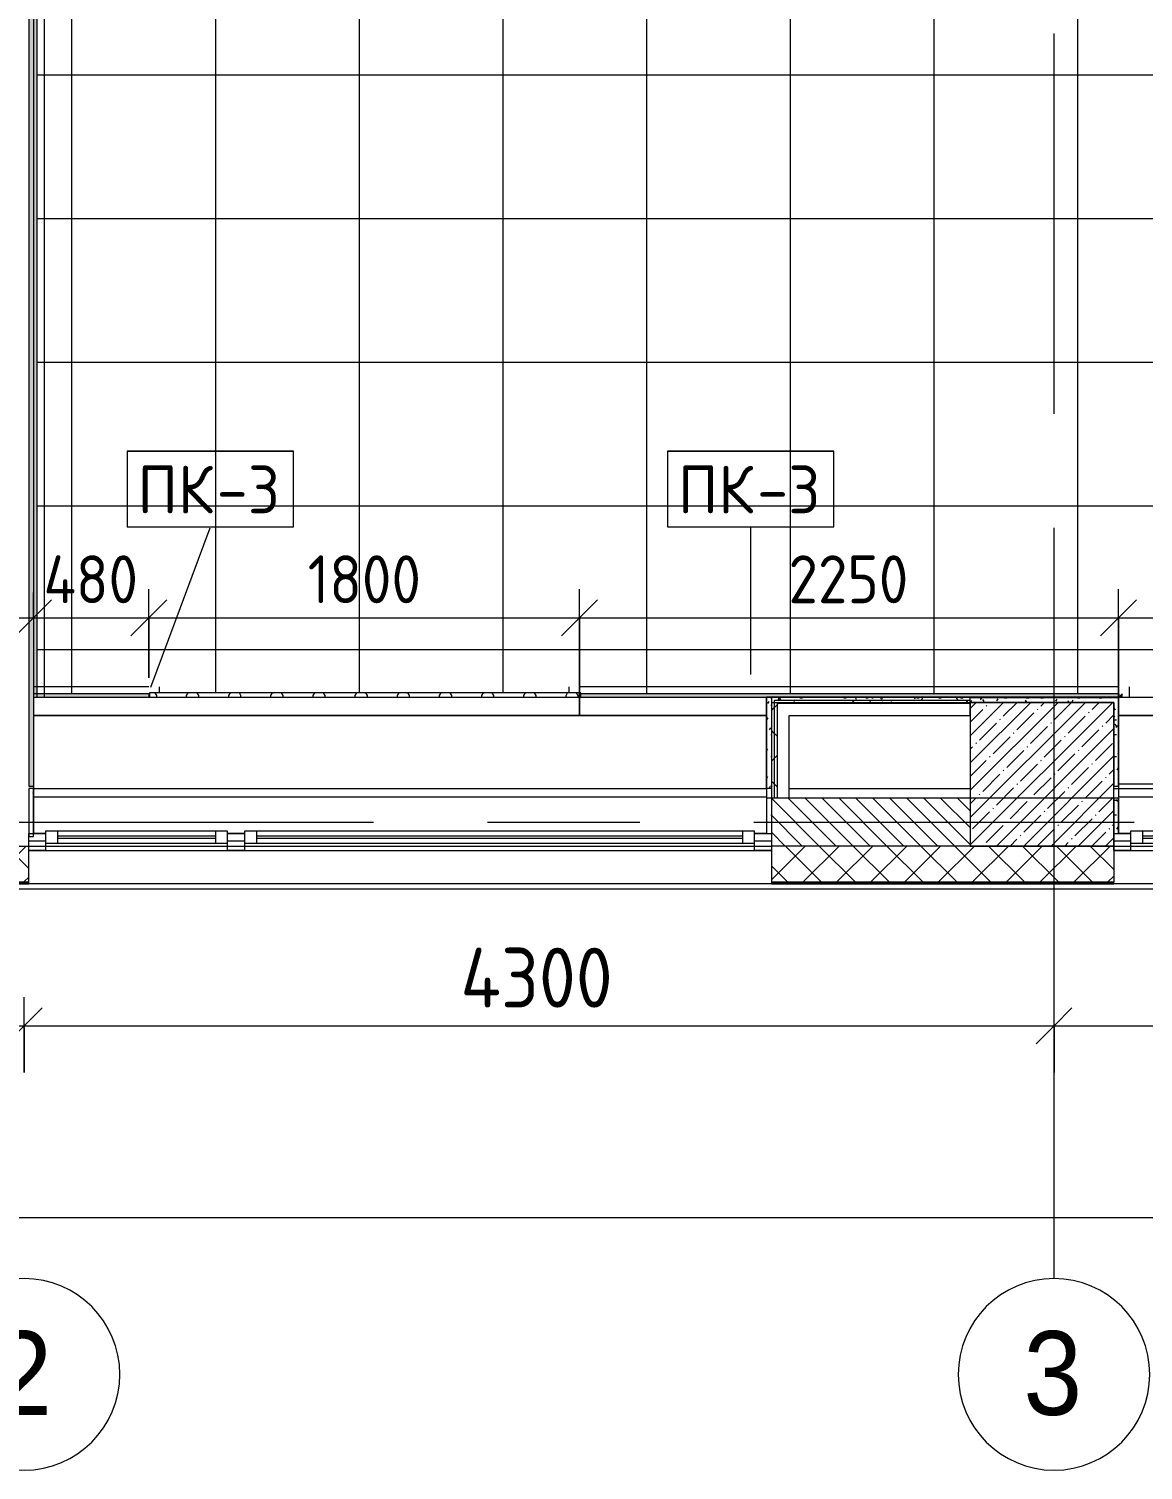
# Model space of a CAD drawing. Header units: millimetres. Extents: x -4005 to 195566, y -8553 to 29000.
# Drawn here: x 3730 to 8382, y -2706 to 3313 of the extents above; entities that cross this region are included whole.
import ezdxf

# ---------------------------------------------------------------- set-up
doc = ezdxf.new("R2010")
doc.units = ezdxf.units.MM
doc.linetypes.add('Осевая', pattern=[3175, 635, -476.25, 1587.5, -476.25])
for name, color, linetype, lineweight in [('A-ANNO-DIMS', 7, 'Continuous', 9), ('A-ANNO-DIMS-100', 7, 'Continuous', 9), ('A-FLOR-PATT', 7, 'Continuous', 9), ('A-GENM', 7, 'Continuous', 9), ('A-GENM-IDEN', 7, 'Continuous', 9), ('A-GLAZ', 7, 'Continuous', 9), ('A-GLAZ-1', 7, 'Continuous', 13), ('A-WALL', 7, 'Continuous', 9), ('I-WALL', 7, 'Continuous', 9), ('S-COLS', 7, 'Continuous', 9), ('Знаки', 7, 'Continuous', 9), ('Оси', 7, 'Continuous', 9), ('Оси-1', 7, 'Continuous', 20), ('Оси-2', 7, 'Осевая', 9)]:
    doc.layers.add(name, color=color, linetype=linetype, lineweight=lineweight)
for name, color, linetype, lineweight, true_color in [('A-FLOR-1', 7, 'Continuous', 9, 0x787878), ('A-GENM-1', 7, 'Continuous', 9, 0xff8040), ('A-GENM-2', 7, 'Continuous', 9, 0x004000), ('A-WALL-1', 9, 'Continuous', 9, 0x808080), ('A-WALL-FNSH-1', 9, 'Continuous', 9, 0x808080), ('I-WALL-2', 9, 'Continuous', 9, 0x808080), ('S-COLS-1', 9, 'Continuous', 9, 0x808080)]:
    doc.layers.add(name, color=color, linetype=linetype, lineweight=lineweight, true_color=true_color)
doc.styles.add('Arial', font='arial.ttf', dxfattribs={"width": 0.9, "height": 350})
doc.styles.add('GOST Common_1', font='GOST_Common.ttf', dxfattribs={"height": 200})
doc.styles.add('ISOCPEUR', font='isocpeur.ttf', dxfattribs={"width": 0.9, "height": 250})
doc.styles.add('ISOCPEUR_1', font='isocpeur.ttf', dxfattribs={"width": 0.9, "height": 200})
doc.dimstyles.new('ISO-2_0_0_9К_Средний_округл2', dxfattribs={"dimscale": 304.8, "dimtxt": 199.196235, "dimasz": 0.492126, "dimexe": 0.393701, "dimexo": 0, "dimgap": 0, "dimtad": 1, "dimdec": 0, "dimrnd": 10, "dimzin": 0, "dimdsep": 46, "dimtxsty": 'ISOCPEUR_1', "dimblk1": 'OBLIQUE', "dimblk2": 'OBLIQUE', "dimsah": 1, "dimcen": 0.09, "dimdle": 0.393701, "dimazin": 0, "dimtfac": 1, "dimtdec": 4, "dimtix": 1, "dimtmove": 0, "dimatfit": 3, "dimfxl": 1, "dimtvp": 1, "dimtolj": 1, "dimtzin": 0, "dimarcsym": 2})
doc.dimstyles.new('ISO-2_5_0_9К_БОЛЬШОЙ', dxfattribs={"dimscale": 304.8, "dimtxt": 248.995294, "dimasz": 0.492126, "dimexe": 0.393701, "dimexo": 0.984252, "dimgap": 0, "dimtad": 1, "dimdec": 0, "dimrnd": 10, "dimzin": 0, "dimdsep": 46, "dimtxsty": 'ISOCPEUR', "dimblk1": 'OBLIQUE', "dimblk2": 'OBLIQUE', "dimsah": 1, "dimcen": 0.09, "dimdle": 0.393701, "dimazin": 0, "dimtfac": 1, "dimtdec": 4, "dimtix": 1, "dimtmove": 0, "dimatfit": 3, "dimfxl": 1, "dimtvp": 1, "dimtolj": 1, "dimtzin": 0, "dimarcsym": 2})
pattern_1 = [(0, (0, 0), (121.92, 30.48), [10.058, -81.382, 10.058, -81.382, -487.68]), (0, (0, 0), (121.92, 30.48), [-182.88, 10.058, -172.822, 10.058, -81.382, -213.36]), (0, (0, 0), (121.92, 30.48), [-457.2, 10.058, -50.902, 10.058, -142.342]), (120, (45.72, 15.24), (-87.356454, 90.34582), [10.058, -81.382, 10.058, -81.382, -487.68]), (120, (45.72, 15.24), (-87.356454, 90.34582), [-182.88, 10.058, -172.822, 10.058, -81.382, -213.36]), (120, (45.72, 15.24), (-87.356454, 90.34582), [-457.2, 10.058, -50.902, 10.058, -142.342]), (240, (60.96, 76.2), (-34.563546, -120.82582), [10.058, -81.382, 10.058, -81.382, -487.68]), (240, (60.96, 76.2), (-34.563546, -120.82582), [-182.88, 10.058, -172.822, 10.058, -81.382, -213.36]), (240, (60.96, 76.2), (-34.563546, -120.82582), [-457.2, 10.058, -50.902, 10.058, -142.342])]
pattern_2 = [(45, (0, 0), (-106.066, 106.066), []), (135, (0, 0), (-106.066, -106.066), [])]

# ---------------------------------------------------------------- blocks, each defined once
blk = doc.blocks.new('120_Окно_СКБ_1Ст - 120_Окно_СКБ_1Ст 900х2500_h_-22445987-План отделки полов с раскладкой материалов 1 этажа в осях 1-12')
at = {"layer": 'A-GLAZ'}
for p, q in [((450, -57), (-450, -57)), ((-330, -107), (330, -107)), ((330, -117), (-330, -117)), ((-430, -127), (-380, -127)), ((380, -127), (430, -127))]:
    blk.add_line(p, q, dxfattribs=at)
at = {"layer": 'A-GLAZ-1'}
for p, q in [((-450, -127), (-450, -57)), ((-450, -57), (-380, -57)), ((-380, -57), (-380, -127)), ((380, -127), (380, -57)), ((380, -57), (450, -57)), ((450, -57), (450, -127)), ((380, -87), (-380, -87)), ((-380, -87), (-380, -137)), ((-330, -137), (-330, -87)), ((330, -137), (330, -87)), ((380, -137), (380, -87)), ((-380, -127), (-450, -127)), ((-380, -137), (380, -137)), ((450, -127), (380, -127))]:
    blk.add_line(p, q, dxfattribs=at)
blk = doc.blocks.new('120_Окно_СКБ_2Ст - 120_Окно_СКБ_2Ст 3100х2500 _мал_створка слева_-22446080-План отделки полов с раскладкой материалов 1 этажа в осях 1-12')
at = {"layer": 'A-GLAZ'}
for p, q in [((1550, -57), (-1550, -57)), ((-1430, -107), (600, -107)), ((600, -117), (-1430, -117)), ((770, -107), (1430, -107)), ((1430, -117), (770, -117)), ((-1530, -127), (-1480, -127)), ((650, -127), (720, -127)), ((1480, -127), (1530, -127))]:
    blk.add_line(p, q, dxfattribs=at)
at = {"layer": 'A-GLAZ-1'}
for p, q in [((-1550, -127), (-1550, -57)), ((-1550, -57), (-1480, -57)), ((-1480, -57), (-1480, -127)), ((650, -127), (650, -57)), ((650, -57), (720, -57)), ((720, -57), (720, -127)), ((1480, -127), (1480, -57)), ((1480, -57), (1550, -57)), ((1550, -57), (1550, -127)), ((650, -87), (-1480, -87)), ((-1480, -87), (-1480, -137)), ((-1430, -137), (-1430, -87)), ((600, -137), (600, -87)), ((650, -137), (650, -87)), ((1480, -87), (720, -87)), ((720, -87), (720, -137)), ((770, -137), (770, -87)), ((1430, -137), (1430, -87)), ((1480, -137), (1480, -87)), ((-1480, -127), (-1550, -127)), ((-1480, -137), (650, -137)), ((720, -127), (650, -127)), ((720, -137), (1480, -137)), ((1550, -127), (1480, -127))]:
    blk.add_line(p, q, dxfattribs=at)
blk = doc.blocks.new('Плинтус - Плинтус керамогранит бежевый-32866286-План отделки полов с раскладкой материалов 1 этажа в осях 1-12')
at = {"layer": 'A-GENM-1'}
blk.add_hatch(color=256, dxfattribs=at).paths.add_polyline_path([(0, -15), (7173, -15), (7173, 0), (0, 0)])
for p, q in [((0, -15), (7173, -15)), ((0, -45), (7173, -45))]:
    blk.add_line(p, q, dxfattribs=at)
blk = doc.blocks.new('Плинтус - Плинтус керамогранит бежевый-32866320-План отделки полов с раскладкой материалов 1 этажа в осях 1-12')
at = {"layer": 'A-GENM-1'}
blk.add_hatch(color=256, dxfattribs=at).paths.add_polyline_path([(287.8, 0), (0, 0), (0, -15), (466, -15), (466, 0), (304.6, 0)])
for p, q in [((0, -15), (0, 0)), ((0, -15), (481, -15)), ((0, -45), (481, -45))]:
    blk.add_line(p, q, dxfattribs=at)
blk = doc.blocks.new('Плинтус - Плинтус темный _ст_школа_-32862067-План отделки полов с раскладкой материалов 1 этажа в осях 1-12')
at = {"layer": 'A-GENM-2'}
blk.add_line((-45, -45), (-20, -45), dxfattribs=at)
blk = doc.blocks.new('Плинтус - Плинтус керамогранит бежевый-32866318-План отделки полов с раскладкой материалов 1 этажа в осях 1-12')
at = {"layer": 'A-GENM-1'}
blk.add_hatch(color=256, dxfattribs=at).paths.add_polyline_path([(0, 0), (0.5, -15), (2246.2, -15), (2246.2, 0), (0.5, 0)])
for p, q in [((0, -15), (0, 0)), ((0, -15), (2246.2, -15)), ((0, -45), (2251.2, -45))]:
    blk.add_line(p, q, dxfattribs=at)
blk = doc.blocks.new('Плинтус - Плинтус 3-V89-План отделки полов с раскладкой материалов 1 этажа в осях 1-12')
at = {"layer": 'A-GENM'}
blk.add_hatch(color=256, dxfattribs=at).paths.add_polyline_path([(75, -15), (90, -15), (75, 0)])
for p, q in [((90, -15), (75, 0)), ((75, -15), (90, -15)), ((75, -45), (120, -45))]:
    blk.add_line(p, q, dxfattribs=at)
blk = doc.blocks.new('Плинтус - Плинтус 3-V90-План отделки полов с раскладкой материалов 1 этажа в осях 1-12')
at = {"layer": 'A-GENM'}
blk.add_hatch(color=256, dxfattribs=at).paths.add_polyline_path([(75, -3), (78, -3), (75, 0)])
for p, q in [((78, -3), (75, 0)), ((95, -45), (120, -45))]:
    blk.add_line(p, q, dxfattribs=at)
blk = doc.blocks.new('Съемный металлический экран с перфорацией - E1-V91-План отделки полов с раскладкой материалов 1 этажа в осях 1-12')
at = {"layer": 'Знаки'}
h = blk.add_hatch(dxfattribs=at)
h.set_pattern_fill('FP_131', color=256, style=0, pattern_type=2)
h.set_pattern_definition([(0, (-4215.406, -520), (0, 50.8), [13.612, -74.376]), (60, (-4190.006, -513.194), (-43.9941, 25.4), [13.612, -74.376]), (120, (-4183.2, -487.794), (-43.9941, -25.4), [13.612, -74.376]), (30, (-4201.79, -520), (9e-05, 101.5998), [13.612, -87.988]), (30, (-4227.19, -476.01), (9e-05, 101.5998), [13.612, -87.988]), (150, (-4215.41, -520), (-87.9881, -50.7998), [13.612, -87.988]), (150, (-4190.01, -476.01), (-87.9881, -50.7998), [13.612, -87.988]), (90, (-4183.2, -501.41), (-87.988, 50.8), [13.612, -87.988]), (90, (-4234, -501.41), (-87.988, 50.8), [13.612, -87.988])])
h.paths.add_polyline_path([(1313.2, 0), (1800, 0), (1800, 20), (0, 20), (0, 0), (798.2, 0)])
for p, q in [((1800, 20), (0, 20)), ((0, 20), (0, 0)), ((1800, 0), (1800, 20))]:
    blk.add_line(p, q, dxfattribs=at)
blk = doc.blocks.new('Зашивка приборов отопления16 - Зашивка приборов отопления-33282046-План отделки полов с раскладкой материалов 1 этажа в осях 1-12')
at = {"layer": 'A-WALL'}
for p, q in [((10970, 520), (9910, 520)), ((10970, 445), (9910, 445)), ((9910, 445), (10970, 445)), ((9910, 150), (9910, 105)), ((9910, 105), (10970.2, 105))]:
    blk.add_line(p, q, dxfattribs=at)
blk = doc.blocks.new('Зашивка приборов отопления17 - Зашивка приборов отопления-33282118-План отделки полов с раскладкой материалов 1 этажа в осях 1-12')
at = {"layer": 'A-WALL'}
for p, q in [((10970, 520), (7910, 520)), ((10970, 445), (7910, 445)), ((7910, 445), (10970, 445)), ((7910, 150), (7910, 140)), ((7910, 105), (10970, 105))]:
    blk.add_line(p, q, dxfattribs=at)
blk = doc.blocks.new('Ось сетки - D8-29747960-План отделки полов с раскладкой материалов 1 этажа в осях 1-12')
at = {"layer": 'Оси-1'}
for start, end in [(360, 180), (180, 360)]:
    blk.add_arc((0, 0), 4, start, end, dxfattribs=at)
blk = doc.blocks.new('DIMBLOCK1-План отделки полов с раскладкой материалов 1 этажа в осях 1-12')
at = {"layer": 'A-ANNO-DIMS-100'}
for p, q in [((110, -1045.1), (110, -731.2)), ((3710, -1045.1), (3710, -731.2)), ((-10, -851.2), (3710, -851.2)), ((110, -851.2), (110, -1045.1)), ((3710, -851.2), (3710, -1045.1))]:
    blk.add_line(p, q, dxfattribs=at)
at = {"layer": 'A-ANNO-DIMS-100', "lineweight": 20}
for p, q in [((110, -851.2), (185, -776.2)), ((3710, -851.2), (3785, -776.2)), ((110, -851.2), (35, -926.2)), ((3710, -851.2), (3635, -926.2))]:
    blk.add_line(p, q, dxfattribs=at)
at = {"layer": 'A-ANNO-DIMS-100', "color": 0, "insert": (1594, -524.5), "char_height": 250, "width": 758.478, "attachment_point": 1, "line_spacing_factor": 1.149209, "style": 'ISOCPEUR'}
blk.add_mtext('3600', dxfattribs=at)
blk = doc.blocks.new('_Oblique')
at = {"color": 0, "linetype": 'ByBlock', "lineweight": -2}
blk.add_line((-0.5, -0.5), (0.5, 0.5), dxfattribs=at)
blk = doc.blocks.new('DIMBLOCK2-План отделки полов с раскладкой материалов 1 этажа в осях 1-12')
at = {"layer": 'A-ANNO-DIMS-100'}
for p, q in [((3710, -1045.1), (3710, -731.2)), ((8010, -1045.1), (8010, -731.2)), ((3710, -851.2), (8010, -851.2)), ((3710, -851.2), (3710, -1045.1)), ((8010, -851.2), (8010, -1045.1))]:
    blk.add_line(p, q, dxfattribs=at)
at = {"layer": 'A-ANNO-DIMS-100', "lineweight": 20}
for p, q in [((3710, -851.2), (3785, -776.2)), ((8010, -851.2), (8085, -776.2)), ((3710, -851.2), (3635, -926.2)), ((8010, -851.2), (7935, -926.2))]:
    blk.add_line(p, q, dxfattribs=at)
at = {"layer": 'A-ANNO-DIMS-100', "color": 0, "insert": (5532, -524.5), "char_height": 250, "width": 787.208, "attachment_point": 1, "line_spacing_factor": 1.149209, "style": 'ISOCPEUR'}
blk.add_mtext('4300', dxfattribs=at)
blk = doc.blocks.new('DIMBLOCK3-План отделки полов с раскладкой материалов 1 этажа в осях 1-12')
at = {"layer": 'A-ANNO-DIMS-100'}
for p, q in [((8010, -1045.1), (8010, -731.2)), ((12510, -1045.1), (12510, -731.2)), ((8010, -851.2), (12510, -851.2)), ((8010, -851.2), (8010, -1045.1)), ((12510, -851.2), (12510, -1045.1))]:
    blk.add_line(p, q, dxfattribs=at)
at = {"layer": 'A-ANNO-DIMS-100', "lineweight": 20}
for p, q in [((8010, -851.2), (8085, -776.2)), ((12510, -851.2), (12585, -776.2)), ((8010, -851.2), (7935, -926.2)), ((12510, -851.2), (12435, -926.2))]:
    blk.add_line(p, q, dxfattribs=at)
at = {"layer": 'A-ANNO-DIMS-100', "color": 0, "insert": (9932, -524.5), "char_height": 250, "width": 787.208, "attachment_point": 1, "line_spacing_factor": 1.149209, "style": 'ISOCPEUR'}
blk.add_mtext('4500', dxfattribs=at)
blk = doc.blocks.new('DIMBLOCK26-План отделки полов с раскладкой материалов 1 этажа в осях 1-12')
at = {"layer": 'A-ANNO-DIMS-100'}
for p, q in [((110, -1845.1), (110, -1531.2)), ((38310, -1845.1), (38310, -1531.2)), ((-10, -1651.2), (38430, -1651.2)), ((110, -1651.2), (110, -1845.1)), ((38310, -1651.2), (38310, -1845.1))]:
    blk.add_line(p, q, dxfattribs=at)
at = {"layer": 'A-ANNO-DIMS-100', "lineweight": 20}
for p, q in [((110, -1651.2), (185, -1576.2)), ((38310, -1651.2), (38385, -1576.2)), ((110, -1651.2), (35, -1726.2)), ((38310, -1651.2), (38235, -1726.2))]:
    blk.add_line(p, q, dxfattribs=at)
at = {"layer": 'A-ANNO-DIMS-100', "color": 0, "insert": (18815, -1324.5), "char_height": 250, "width": 948.097, "attachment_point": 1, "line_spacing_factor": 1.149209, "style": 'ISOCPEUR'}
blk.add_mtext('38200', dxfattribs=at)
blk = doc.blocks.new('Mark Reiling - Mark Reiling-26174330-План отделки полов с раскладкой материалов 1 этажа в осях 1-12')
at = {"layer": 'A-GENM-IDEN'}
for p, q in [((-3.47, 1.49), (-3.47, -1.663)), ((-3.47, 1.49), (3.47, 1.49)), ((3.47, 1.49), (-3.47, 1.49)), ((-3.47, 1.49), (-3.47, -1.663)), ((3.47, -1.663), (3.47, 1.49)), ((3.47, -1.663), (3.47, 1.49)), ((-3.47, -1.663), (3.47, -1.663)), ((-3.47, -1.663), (3.47, -1.663))]:
    blk.add_line(p, q, dxfattribs=at)
blk = doc.blocks.new('DIMBLOCK50-План отделки полов с раскладкой материалов 1 этажа в осях 1-12')
at = {"layer": 'A-ANNO-DIMS-100'}
for p, q in [((4231, 602), (4231, 972.6)), ((3750, 958.7), (3750, 732.6)), ((3750, 852.6), (3750, 958.7)), ((3630, 852.6), (4231, 852.6)), ((4231, 852.6), (4231, 602))]:
    blk.add_line(p, q, dxfattribs=at)
at = {"layer": 'A-ANNO-DIMS-100', "lineweight": 20}
for p, q in [((3750, 852.6), (3825, 927.6)), ((4231, 852.6), (4306, 927.6)), ((3750, 852.6), (3675, 777.6)), ((4231, 852.6), (4156, 777.6))]:
    blk.add_line(p, q, dxfattribs=at)
at = {"layer": 'A-ANNO-DIMS-100', "color": 0, "insert": (3791.3, 1113.9), "char_height": 200, "width": 478.071, "attachment_point": 1, "line_spacing_factor": 1.149209, "style": 'ISOCPEUR_1'}
blk.add_mtext('480', dxfattribs=at)
blk = doc.blocks.new('DIMBLOCK51-План отделки полов с раскладкой материалов 1 этажа в осях 1-12')
at = {"layer": 'A-ANNO-DIMS-100'}
for p, q in [((4231, 602), (4231, 972.6)), ((6029, 445), (6029, 972.6)), ((4231, 852.6), (6029, 852.6)), ((4231, 852.6), (4231, 602)), ((6029, 852.6), (6029, 445))]:
    blk.add_line(p, q, dxfattribs=at)
at = {"layer": 'A-ANNO-DIMS-100', "lineweight": 20}
for p, q in [((4231, 852.6), (4306, 927.6)), ((6029, 852.6), (6104, 927.6)), ((4231, 852.6), (4156, 777.6)), ((6029, 852.6), (5954, 777.6))]:
    blk.add_line(p, q, dxfattribs=at)
at = {"layer": 'A-ANNO-DIMS-100', "color": 0, "insert": (4894.4, 1113.9), "char_height": 200, "width": 565.411, "attachment_point": 1, "line_spacing_factor": 1.149209, "style": 'ISOCPEUR_1'}
blk.add_mtext('1800', dxfattribs=at)
blk = doc.blocks.new('DIMBLOCK52-План отделки полов с раскладкой материалов 1 этажа в осях 1-12')
at = {"layer": 'A-ANNO-DIMS-100'}
for p, q in [((6029, 445), (6029, 972.6)), ((8279.7, 520), (8279.7, 972.6)), ((6029, 852.6), (8279.7, 852.6)), ((6029, 852.6), (6029, 445)), ((8279.7, 852.6), (8279.7, 520))]:
    blk.add_line(p, q, dxfattribs=at)
at = {"layer": 'A-ANNO-DIMS-100', "lineweight": 20}
for p, q in [((6029, 852.6), (6104, 927.6)), ((8279.7, 852.6), (8354.7, 927.6)), ((6029, 852.6), (5954, 777.6)), ((8279.7, 852.6), (8204.7, 777.6))]:
    blk.add_line(p, q, dxfattribs=at)
at = {"layer": 'A-ANNO-DIMS-100', "color": 0, "insert": (6901.5, 1113.9), "char_height": 200, "width": 606.782, "attachment_point": 1, "line_spacing_factor": 1.149209, "style": 'ISOCPEUR_1'}
blk.add_mtext('2250', dxfattribs=at)
blk = doc.blocks.new('DIMBLOCK53-План отделки полов с раскладкой материалов 1 этажа в осях 1-12')
at = {"layer": 'A-ANNO-DIMS-100'}
for p, q in [((8279.7, 520), (8279.7, 972.6)), ((9339.7, 520), (9339.7, 972.6)), ((8279.7, 852.6), (9339.7, 852.6)), ((8279.7, 852.6), (8279.7, 520)), ((9339.7, 852.6), (9339.7, 520))]:
    blk.add_line(p, q, dxfattribs=at)
at = {"layer": 'A-ANNO-DIMS-100', "lineweight": 20}
for p, q in [((8279.7, 852.6), (8354.7, 927.6)), ((9339.7, 852.6), (9414.7, 927.6)), ((8279.7, 852.6), (8204.7, 777.6)), ((9339.7, 852.6), (9264.7, 777.6))]:
    blk.add_line(p, q, dxfattribs=at)
at = {"layer": 'A-ANNO-DIMS-100', "color": 0, "insert": (8574.2, 1113.9), "char_height": 200, "width": 565.411, "attachment_point": 1, "line_spacing_factor": 1.149209, "style": 'ISOCPEUR_1'}
blk.add_mtext('1060', dxfattribs=at)

msp = doc.modelspace()

# ---------------------------------------------------------------- hatches: boundary and pattern name
at = {"layer": 'A-FLOR-PATT'}
h = msp.add_hatch(dxfattribs=at)
h.set_pattern_fill('FP_115', color=256, style=0, pattern_type=2)
h.set_pattern_definition([(180, (6909.74, 3720), (7e-14, -600), []), (270, (6909.74, 3720), (600, 4e-14), [])])
h.paths.add_polyline_path([(15535, 140), (15535, 160.3), (14935, 160.3), (14935, 140), (15528, 140)])
h.paths.add_polyline_path([(9772.3, 140), (9835, 140), (9835, 159.9), (9434.7, 159.9), (9434.7, 140)])
h.paths.add_polyline_path([(16510, 520), (17426.8, 520), (17435, 528.2), (17435, 540), (19235, 540), (19235, 535), (20475, 535), (20475, 4355), (14310, 4355), (14310, 4370), (14295, 4370), (14295, 7693), (14310, 7693), (14310, 7700), (14265, 7700), (14265, 7693), (14215, 7693), (14215, 7843), (14225, 7843), (14225, 7863), (14175, 7863), (14175, 7903), (14225, 7903), (14225, 7900), (14310, 7900), (14310, 7920), (13957.1, 7920), (13956.8, 7917.8), (13785, 7917.8), (13784.8, 7920), (12780, 7920), (12780, 7900), (12865, 7900), (12865, 7903), (12915, 7903), (12915, 7863), (12865, 7863), (12865, 7843), (12875, 7843), (12875, 7693), (12825, 7693), (12825, 7700), (12780, 7700), (12780, 7693), (12795, 7693), (12795, 7050), (12780, 7050), (12780, 7035), (11460, 7035), (11460, 7050), (11445, 7050.4), (11445, 7665), (8775, 7665), (8775, 7120), (8760, 7120), (8758.9, 7105), (7640, 7105), (7640, 7120), (7625, 7120), (7625, 7693), (6005, 7693), (6005, 7920), (5488.2, 7920), (5487.5, 7910.8), (5422.5, 7910.8), (5421.8, 7920), (4610.2, 7920), (4610.2, 7913), (4520, 7913), (4520, 7920), (4505, 7920), (4505, 7900), (4555, 7900), (4555, 7883), (4545, 7883), (4545, 7843), (4555, 7843), (4555, 7693), (3765, 7693), (3765, 535), (4231, 535), (4231, 520), (4234, 523), (4234, 540), (6034, 540), (6034, 535), (8280.2, 535), (8280.2, 520), (8295.2, 535), (8295.2, 520), (8409.7, 520), (8409.7, 540), (9209.7, 540), (9209.7, 520), (9323.7, 520.6), (9323.7, 535), (9338.7, 520), (9339.7, 535), (10121, 535), (10121, 520), (10125, 524), (10125, 540), (11925, 540), (11925, 535), (12912.4, 535), (12912.4, 520), (12927.4, 535), (12927.4, 540), (14715.8, 540), (14715.8, 586.3), (14730.8, 571.3), (14730.8, 520), (15631, 521), (15645, 535), (15645, 520), (15658.8, 520), (15658.8, 540), (16458.8, 540), (16458.8, 520), (16473.8, 520), (16473.8, 534.9), (16490, 520)])
h.paths.add_polyline_path([(17272.4, 521), (16488.7, 521.3), (16488.7, 536), (17426.8, 535), (17426.8, 521), (17279.1, 521)])
h.paths.add_polyline_path([(14935, 571), (14731, 571), (14731, 586), (15631, 586), (15630, 571), (15189.5, 571)])
h.paths.add_polyline_path([(14255, 7843), (14265, 7843), (14265, 7883), (14255, 7883)])
h.paths.add_polyline_path([(12825, 7843), (12835, 7843), (12834.7, 7883), (12825, 7883), (12825, 7878.8)])
at = {"layer": 'A-WALL'}
h = msp.add_hatch(dxfattribs=at)
h.set_pattern_fill('FP_33', color=256, style=0, pattern_type=2)
h.set_pattern_definition([(135, (0, 0), (-35.35534, -35.35534), [])])
h.paths.add_polyline_path([(19360, -100), (20710, -100), (20710, 100), (19360, 100), (19360, -80)])
h.paths.add_polyline_path([(6830, -100), (7660, -100), (7660, 100), (6830, 100), (6830, -80)])
h.paths.add_polyline_path([(9359.7, -100), (9910, -100), (9910, 100), (9159.7, 100), (9159.7, -100), (9339.7, -100)])
h.paths.add_polyline_path([(28309.7, -100), (28309.7, 100), (27310, 100), (27310, -100), (28055.3, -100)])
h.paths.add_polyline_path([(26410, -100), (26410, 100), (26160, 100), (26160, -100), (26362.4, -100)])
h.paths.add_polyline_path([(12160, -100), (12160, 100), (12010, 100), (12010, -100), (12140, -100)])
h.paths.add_polyline_path([(14860, -100), (15610, -100), (15610, 100), (14860, 100), (14860, -80)])
h.paths.add_polyline_path([(25435, -100), (25560, -100), (25560, 100), (25435, 100), (25435, -80)])
h.paths.add_polyline_path([(16510, -100), (16660, -100), (16660, 100), (16510, 100), (16510, -80)])
h.paths.add_polyline_path([(22635, -100), (22635, 100), (22510, 100), (22510, -100)])
h.paths.add_polyline_path([(21610, -100), (21910, -100), (21910, 100), (21610, 100), (21610, -80)])
h = msp.add_hatch(dxfattribs=at)
h.set_pattern_fill('FP_8', color=256, style=0, pattern_type=2)
h.set_pattern_definition([(45, (0, 0), (-70.71068, 70.71068), []), (135, (0, 0), (-70.71068, -70.71068), [])])
h.paths.add_polyline_path([(38212.5, -250), (38889.7, -250), (38889.7, -100), (37990, -100), (37990, -250)])
h.paths.add_polyline_path([(28309.7, -250), (28309.7, -100), (27310, -100), (27310, -250), (28055.3, -250)])
h.paths.add_polyline_path([(29209.7, -250), (30210, -250), (30210, -100), (29209.7, -100), (29209.7, -207.1)])
h.paths.add_polyline_path([(33010, -250), (33870, -250), (33870, -100), (33010, -100), (33010, -197.6)])
h.paths.add_polyline_path([(35970, -250), (37090, -250), (37090, -100), (35970, -100), (35970, -190.3)])
h.paths.add_polyline_path([(7660, -250), (8259.7, -250), (8259.7, -100), (6830, -100), (6830, -250)])
h.paths.add_polyline_path([(26023.8, -250), (26410, -250), (26410, -100), (25435, -100), (25435, -250)])
h.paths.add_polyline_path([(12010, -250), (12760, -250), (12760, -100), (12010, -100), (12010, -249.9)])
h.paths.add_polyline_path([(22635, -250), (22635, -100), (21610, -100), (21610, -250), (21961, -250)])
h.paths.add_polyline_path([(15610, -250), (15610, -100), (14860, -100), (14860, -250), (15189.5, -250)])
h.paths.add_polyline_path([(16510, -250), (17260, -250), (17260, -100), (16510, -100), (16510, -238.7)])
h.paths.add_polyline_path([(19360, -250), (20710, -250), (20710, -100), (19360, -100), (19360, -231.6)])
h.paths.add_polyline_path([(-260, -250), (3730, -250), (3730, -100), (-260, -100), (-260, -210)])
h.paths.add_polyline_path([(9910, -250), (9910, -100), (9159.7, -100), (9159.7, -250), (9772.3, -250)])
at = {"layer": 'I-WALL'}
h = msp.add_hatch(dxfattribs=at)
h.set_pattern_fill('FP_129', color=256, style=0, pattern_type=2)
h.set_pattern_definition(pattern_2)
h.paths.add_polyline_path([(6842.5, 100), (6842.3, 500), (6830, 500), (6830, 100)])
h = msp.add_hatch(dxfattribs=at)
h.set_pattern_fill('FP_129', color=256, style=0, pattern_type=2)
h.set_pattern_definition(pattern_2)
h.paths.add_polyline_path([(6855, 100), (6855, 500), (6842.5, 500), (6842.5, 100)])
h = msp.add_hatch(dxfattribs=at)
h.set_pattern_fill('FP_129', color=256, style=0, pattern_type=2)
h.set_pattern_definition(pattern_2)
h.paths.add_polyline_path([(6855, 495), (7660, 495), (7660, 500), (6855, 500)])
at = {"layer": 'I-WALL-2'}
h = msp.add_hatch(dxfattribs=at)
h.set_pattern_fill('FP_116', color=256, style=0, pattern_type=2)
h.set_pattern_definition(pattern_1)
h.paths.add_polyline_path([(3750, 150), (3750, 7693), (3730, 7693), (3730, 150)])
h = msp.add_hatch(dxfattribs=at)
h.set_pattern_fill('FP_116', color=256, style=0, pattern_type=2)
h.set_pattern_definition(pattern_1)
h.paths.add_polyline_path([(6810, 100), (6830, 100), (6830, 520), (6810, 520), (6810, 105)])
h = msp.add_hatch(dxfattribs=at)
h.set_pattern_fill('FP_116', color=256, style=0, pattern_type=2)
h.set_pattern_definition(pattern_1)
h.paths.add_polyline_path([(8259.7, 500), (8279.7, 500), (8279.7, 520), (6830, 520), (6830, 500), (7740.8, 500)])
h = msp.add_hatch(dxfattribs=at)
h.set_pattern_fill('FP_116', color=256, style=0, pattern_type=2)
h.set_pattern_definition(pattern_1)
h.paths.add_polyline_path([(8260, 150), (8279.7, 150), (8279.7, 500), (8260, 500), (8260, 159.9)])
h = msp.add_hatch(dxfattribs=at)
h.set_pattern_fill('FP_116', color=256, style=0, pattern_type=2)
h.set_pattern_definition(pattern_1)
h.paths.add_polyline_path([(3730, -60), (3750, -60), (3750, 140), (3730, 140), (3730, -33.6)])
h = msp.add_hatch(dxfattribs=at)
h.set_pattern_fill('FP_116', color=256, style=0, pattern_type=2)
h.set_pattern_definition(pattern_1)
h.paths.add_polyline_path([(6825.5, -48), (6830, -48), (6830, 100), (6810, 100), (6810, -48)])
h = msp.add_hatch(dxfattribs=at)
h.set_pattern_fill('FP_116', color=256, style=0, pattern_type=2)
h.set_pattern_definition(pattern_1)
h.paths.add_polyline_path([(8279.7, -48), (8279.7, 100), (8260, 100), (8260, -48)])
at = {"layer": 'S-COLS'}
h = msp.add_hatch(dxfattribs=at)
h.set_pattern_fill('FP_1', color=256, style=0, pattern_type=2)
h.set_pattern_definition([(45, (0, 0), (-57.0246, 57.0246), []), (45, (57.025, 0), (-57.0246, 57.0246), [100.806, -20.161, 3.353, -16.808])])
h.paths.add_polyline_path([(8260, -100), (8260, 500), (7660, 500), (7660, -100), (7740.8, -100)])

# ---------------------------------------------------------------- linework, layer by layer
at = {"layer": 'A-FLOR-1'}
for p, q in [((6810, 445), (3750, 445)), ((9339.7, 445), (8279.7, 445)), ((3750, 150), (3750, 140)), ((8279.7, 159.9), (9339.7, 159.9))]:
    msp.add_line(p, q, dxfattribs=at)
at = {"layer": 'A-GENM-IDEN'}
for p, q in [((4239.2, 563.6), (4487.6, 1229.4)), ((6743.7, 615.7), (6743.7, 1229.4))]:
    msp.add_line(p, q, dxfattribs=at)
at = {"layer": 'A-WALL'}
for p, q in [((6810, 141), (6810, 520)), ((6842.5, 100), (6842.5, 507.5)), ((7660, 507.5), (6842.5, 507.5)), ((6855, 100), (6855, 495)), ((7660, 495), (6855, 495)), ((8259.7, -100), (6830, -100)), ((8260, -100), (15610, -100)), ((38889.7, -280), (-290, -280)), ((-263, -253), (3730, -253)), ((-260, -250), (3730, -250)), ((6830, -258), (3730, -258)), ((6830, -250), (8259.7, -250)), ((6830, -253), (8259.7, -253)), ((9159.7, -258), (8259.7, -258))]:
    msp.add_line(p, q, dxfattribs=at)
at = {"layer": 'A-WALL-1'}
for p, q in [((3730, 7693), (3730, 150)), ((7660, 520), (6810, 520)), ((6830, 520), (6830, -250)), ((6830, 500), (8259.7, 500)), ((7660, 445), (7660, 520)), ((8259.7, 500), (8259.7, 150)), ((8279.7, 150), (8279.7, 520)), ((6905, 100), (6905, 445)), ((6905, 445), (7660, 445)), ((3730, 150), (3750, 150)), ((3730, 140), (3730, -60)), ((3750, 140), (3730, 140)), ((3750, -60), (3750, 140)), ((6810, 141), (6810, -48)), ((6830, 140), (6810, 140)), ((8259.7, 150), (8279.7, 150)), ((8279.7, 100), (6810, 100)), ((8259.7, 100), (8259.7, -250)), ((8279.7, -48), (8279.7, 100)), ((3730, -60), (3750, -60)), ((6810, -48), (6830, -48)), ((8259.7, -48), (8279.7, -48)), ((-110, -100), (6830, -100)), ((3730, -250), (3730, -100))]:
    msp.add_line(p, q, dxfattribs=at)
at = {"layer": 'A-WALL-FNSH-1'}
for p, q in [((3750, 7690), (3750, 150)), ((3751, 141), (3751, 7690)), ((8280.2, 521), (6809, 521)), ((6809, 520), (6809, 141)), ((7660, 520), (8279.7, 520)), ((8280.7, 150), (8280.7, 521)), ((3750, 141), (3751, 141)), ((3750, 140), (3750, -48)), ((3751, 140), (3750, 140)), ((3751, -48), (3751, 139)), ((6809, 141), (6810, 141)), ((6809, 140), (6809, -48)), ((8279.7, 150), (8280.7, 150)), ((8280.7, 100), (8279.7, 100)), ((8280.7, -48), (8280.7, 100)), ((3750, -48), (3751, -48)), ((6809, -48), (6810, -48)), ((8279.7, -48), (8280.7, -48)), ((-268, -258), (3730, -258)), ((3730, -258), (3730, -250)), ((6830, -250), (6830, -258)), ((6830, -258), (8259.7, -258)), ((8259.7, -258), (8259.7, -250))]:
    msp.add_line(p, q, dxfattribs=at)
at = {"layer": 'I-WALL'}
for p, q in [((3751, 521), (6809, 521)), ((6809, 520), (3751, 520)), ((6809, 520), (6809, 521)), ((8280.2, 521), (9340.2, 521)), ((8280.2, 521), (8280.2, 520)), ((9339.7, 520), (8280.2, 520)), ((3751, 140), (6810, 140)), ((3751, 140), (3751, 139)), ((6810, 139), (3751, 139)), ((6905, 140), (7660, 140)), ((8260, 140), (9338.7, 140)), ((3800, -80), (3730, -80)), ((4630, -80), (4560, -80)), ((6830, -80), (6760, -80)), ((8329.7, -80), (8260, -80))]:
    msp.add_line(p, q, dxfattribs=at)
at = {"layer": 'S-COLS-1'}
for p, q in [((8260, 500), (7660, 500)), ((7660, 500), (7660, -100)), ((8260, -100), (8260, 500)), ((7660, -100), (8260, -100))]:
    msp.add_line(p, q, dxfattribs=at)
at = {"layer": 'Оси'}
msp.add_line((8010, -1906.3), (8010, 593.7), dxfattribs=at)
at = {"layer": 'Оси-2'}
for p, q in [((8010, 593.7), (8010, 24898.1)), ((-704.7, 0), (35850, 0))]:
    msp.add_line(p, q, dxfattribs=at)

# ---------------------------------------------------------------- block references
at = {"layer": 'A-GENM', "rotation": 90}
for name, p in [('Плинтус - Плинтус 3-V90-План отделки полов с раскладкой материалов 1 этажа в осях 1-12', (4231, 445)), ('Плинтус - Плинтус 3-V89-План отделки полов с раскладкой материалов 1 этажа в осях 1-12', (8280.2, 445))]:
    msp.add_blockref(name, p, dxfattribs=at)
at = {"layer": 'A-GENM-1'}
for name, p, rotation in [('Плинтус - Плинтус керамогранит бежевый-32866286-План отделки полов с раскладкой материалов 1 этажа в осях 1-12', (3750, 520), 89.99999999999993), ('Плинтус - Плинтус керамогранит бежевый-32866320-План отделки полов с раскладкой материалов 1 этажа в осях 1-12', (4231, 520), 180), ('Плинтус - Плинтус керамогранит бежевый-32866318-План отделки полов с раскладкой материалов 1 этажа в осях 1-12', (8280.2, 520), 180)]:
    msp.add_blockref(name, p, dxfattribs=dict(at, rotation=rotation))
at = {"layer": 'A-GENM-2', "rotation": 269.9999999999998}
msp.add_blockref('Плинтус - Плинтус темный _ст_школа_-32862067-План отделки полов с раскладкой материалов 1 этажа в осях 1-12', (6029, 520), dxfattribs=at)
at = {"layer": 'A-GENM-IDEN', "xscale": 99.99999999999993, "yscale": 99.99999999999993, "zscale": 99.99999999999993}
for p in [(4487.6, 1399.9), (6743.7, 1399.9)]:
    msp.add_blockref('Mark Reiling - Mark Reiling-26174330-План отделки полов с раскладкой материалов 1 этажа в осях 1-12', p, dxfattribs=at)
at = {"layer": 'A-GLAZ', "rotation": 180}
for name, p in [('120_Окно_СКБ_2Ст - 120_Окно_СКБ_2Ст 3100х2500 _мал_створка слева_-22446080-План отделки полов с раскладкой материалов 1 этажа в осях 1-12', (5280, -175)), ('120_Окно_СКБ_1Ст - 120_Окно_СКБ_1Ст 900х2500_h_-22445987-План отделки полов с раскладкой материалов 1 этажа в осях 1-12', (8709.7, -175))]:
    msp.add_blockref(name, p, dxfattribs=at)
at = {"layer": 'A-WALL'}
for name, p in [('Зашивка приборов отопления17 - Зашивка приборов отопления-33282118-План отделки полов с раскладкой материалов 1 этажа в осях 1-12', (-4160, 0)), ('Зашивка приборов отопления16 - Зашивка приборов отопления-33282046-План отделки полов с раскладкой материалов 1 этажа в осях 1-12', (-1630.3, 0))]:
    msp.add_blockref(name, p, dxfattribs=at)
at = {"layer": 'Знаки'}
msp.add_blockref('Съемный металлический экран с перфорацией - E1-V91-План отделки полов с раскладкой материалов 1 этажа в осях 1-12', (4234, 520), dxfattribs=at)
at = {"layer": 'Оси-1', "xscale": 99.99999999999993, "yscale": 99.99999999999993, "zscale": 99.99999999999993}
for p in [(3710, -2306.3), (8010, -2306.3)]:
    msp.add_blockref('Ось сетки - D8-29747960-План отделки полов с раскладкой материалов 1 этажа в осях 1-12', p, dxfattribs=at)

# ---------------------------------------------------------------- texts
at = {"layer": 'A-GENM-IDEN', "char_height": 200, "attachment_point": 1, "style": 'GOST Common_1'}
for s, insert, width in [('ПК', (4183.5, 1489), 400.844), ('-3', (4514.3, 1489), 344.726), ('ПК', (6439.6, 1489), 400.844), ('-3', (6770.3, 1489), 344.726)]:
    msp.add_mtext(s, dxfattribs=dict(at, insert=insert, width=width))
at = {"layer": 'Оси', "char_height": 350, "width": 303.038, "attachment_point": 1, "style": 'Arial'}
for s, insert in [('\\fArial|b0|i0|c204|p34|;\\W.9;2', (3582.5, -2125.6)), ('\\fArial|b0|i0|c204|p34|;\\W.9;3', (7882.5, -2125.6))]:
    msp.add_mtext(s, dxfattribs=dict(at, insert=insert))

# ---------------------------------------------------------------- dimensions: what is measured, and where the dimension line sits
at = {"layer": 'A-ANNO-DIMS'}
for base, p1, p2, dimstyle, override, picture, middle in [((4231, 852.6), (3750, 958.7), (4231, 602), 'ISO-2_0_0_9К_Средний_округл2', {"dimpost": '<>', "dimfxl": 598.835806}, 'DIMBLOCK50-План отделки полов с раскладкой материалов 1 этажа в осях 1-12', (3990.5, 952.6)), ((6029, 852.6), (4231, 602), (6029, 445), 'ISO-2_0_0_9К_Средний_округл2', {"dimpost": '<>', "dimfxl": 1804.841544}, 'DIMBLOCK51-План отделки полов с раскладкой материалов 1 этажа в осях 1-12', (5130, 952.6)), ((8279.7, 852.6), (6029, 445), (8279.7, 520), 'ISO-2_0_0_9К_Средний_округл2', {"dimpost": '<>', "dimfxl": 2251.992619}, 'DIMBLOCK52-План отделки полов с раскладкой материалов 1 этажа в осях 1-12', (7154.4, 952.6)), ((9339.7, 852.6), (8279.7, 520), (9339.7, 520), 'ISO-2_0_0_9К_Средний_округл2', {"dimpost": '<>', "dimfxl": 1060}, 'DIMBLOCK53-План отделки полов с раскладкой материалов 1 этажа в осях 1-12', (8809.7, 952.6)), ((3710, -851.2), (110, -745.1), (3710, -745.1), 'ISO-2_5_0_9К_БОЛЬШОЙ', {"dimpost": '<>', "dimfxl": 3599.999993}, 'DIMBLOCK1-План отделки полов с раскладкой материалов 1 этажа в осях 1-12', (1910, -726.2)), ((8010, -851.2), (3710, -745.1), (8010, -745.1), 'ISO-2_5_0_9К_БОЛЬШОЙ', {"dimpost": '<>', "dimfxl": 4299.999972}, 'DIMBLOCK2-План отделки полов с раскладкой материалов 1 этажа в осях 1-12', (5860, -726.2)), ((12510, -851.2), (8010, -745.1), (12510, -745.1), 'ISO-2_5_0_9К_БОЛЬШОЙ', {"dimpost": '<>', "dimfxl": 4500}, 'DIMBLOCK3-План отделки полов с раскладкой материалов 1 этажа в осях 1-12', (10260, -726.2)), ((38310, -1651.2), (110, -1545.1), (38310, -1545.1), 'ISO-2_5_0_9К_БОЛЬШОЙ', {"dimpost": '<>', "dimfxl": 38199.999966}, 'DIMBLOCK26-План отделки полов с раскладкой материалов 1 этажа в осях 1-12', (19210, -1526.2))]:
    dim = msp.add_linear_dim(base=base, p1=p1, p2=p2, dimstyle=dimstyle, override=override, dxfattribs=at)
    dim.commit()
    dim.dimension.update_dxf_attribs({"geometry": picture, "text_midpoint": middle})

doc.saveas('drawing.dxf')
